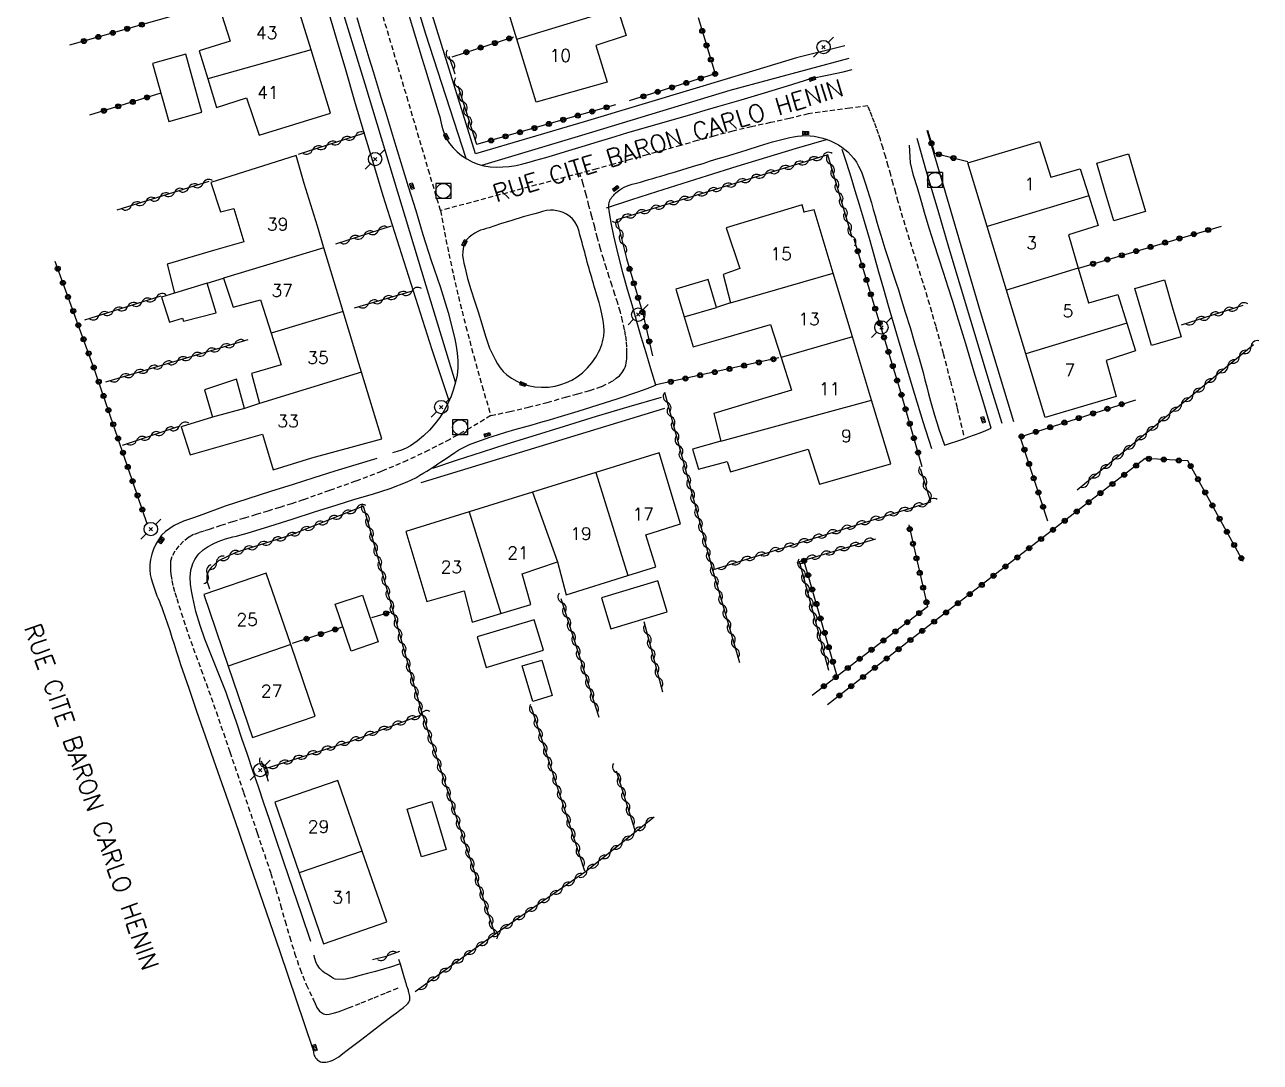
# Model space of a CAD drawing. Header units: millimetres. Extents: x 164000 to 165000, y 124105 to 125000.
# Drawn here: x 164121.9 to 164245.3, y 124423.8 to 124527.5 of the extents above; entities that cross this region are included whole.
import ezdxf
from ezdxf.enums import TextEntityAlignment as Align

# ---------------------------------------------------------------- set-up
doc = ezdxf.new("R2010")
doc.units = ezdxf.units.MM
doc.linetypes.add('DASHED', pattern=[0.75, 0.5, -0.25])
doc.layers.get('0').update_dxf_attribs({"linetype": 'CONTINUOUS'})
for name, color, linetype in [('W0001', 6, 'DASHED'), ('W0008', 7, 'CONTINUOUS'), ('W0014', 7, 'CONTINUOUS'), ('W0101', 7, 'CONTINUOUS'), ('W0104', 1, 'CONTINUOUS'), ('W0310', 3, 'CONTINUOUS'), ('W0323', 7, 'CONTINUOUS'), ('W0401', 7, 'CONTINUOUS'), ('W0420', 7, 'CONTINUOUS'), ('W0473', 7, 'CONTINUOUS'), ('W0989', 7, 'CONTINUOUS'), ('W0991', 7, 'CONTINUOUS'), ('W1102', 7, 'CONTINUOUS')]:
    doc.layers.add(name, color=color, linetype=linetype)
doc.styles.get("Standard").update_dxf_attribs({"font": 'romans.shx', "width": 0.85})

# ---------------------------------------------------------------- blocks, each defined once
blk = doc.blocks.new('T420')
for p, q in [((0.75, 0.75), (-0.75, 0.75)), ((-0.75, 0.75), (-0.75, -0.75)), ((0.75, 0.75), (0.75, -0.75)), ((0.75, -0.75), (-0.75, -0.75))]:
    blk.add_line(p, q)
blk.add_ellipse((0, 0), major_axis=(-0.53, 0.53), ratio=1, start_param=3.926991, end_param=10.210176)
blk = doc.blocks.new('T473')
for p, q in [((-0.166667, 0.166667), (0.166667, -0.166667)), ((-0.166667, -0.166667), (0.166667, 0.166667)), ((0.500001, 0.500001), (1.000002, 1.000002)), ((-1.000002, -1.000002), (-0.500001, -0.500001))]:
    blk.add_line(p, q)
blk.add_ellipse((0, 0), major_axis=(0.471405, 0.471405), ratio=1, start_param=5.4977871438, end_param=11.780972451)
blk = doc.blocks.new('T401')
for p, q in [((-0.3, 0.3), (0, 0.3)), ((-0.3, -0.25), (-0.3, 0.3)), ((-0.3, 0.15), (0, 0.15)), ((-0.3, 0), (0, 0)), ((0, 0.3), (0, -0.25)), ((-0.3, -0.15), (0, -0.15)), ((-0.3, -0.25), (-0.3, -0.3)), ((-0.3, -0.3), (0, -0.3)), ((0, -0.3), (0, -0.25))]:
    blk.add_line(p, q)
blk = doc.blocks.new('t323o')
at = {"color": 0, "linetype": 'Continuous'}
for radius in [0.25, 0.15]:
    blk.add_circle((0, 0), radius, dxfattribs=at)
blk = doc.blocks.new('t310o')
at = {"color": 0, "linetype": 'Continuous'}
for centre, start, end in [((-0.5, 0.38), 216.8699, 323.1304), ((0.5, -0.37), 36.8699, 143.1303)]:
    blk.add_arc(centre, 0.625, start, end, dxfattribs=at)

msp = doc.modelspace()

# ---------------------------------------------------------------- linework, layer by layer
at = {"layer": 'W0001'}
for points in [[(164163.39, 124508.89), (164162.31, 124512.54), (164161.24, 124516.18), (164160.16, 124519.83), (164159.08, 124523.48), (164157.48, 124528.9), (164155.88, 124534.33), (164154.27, 124539.75), (164152.64, 124545.17), (164151.97, 124547.37), (164151.29, 124549.56), (164150.61, 124551.75), (164149.93, 124553.95), (164149.24, 124556.14), (164148.56, 124558.33), (164147.88, 124560.53), (164142.61, 124578.45)], [(164206.07, 124519.36), (164204.27, 124519.11), (164204.27, 124519.11), (164200.12, 124518.56), (164198.23, 124518.1), (164196.34, 124517.68), (164194.46, 124517.27), (164192.57, 124516.83), (164190.7, 124516.34), (164189.03, 124515.88), (164187.36, 124515.41), (164185.68, 124514.94), (164184.01, 124514.47), (164182.34, 124514), (164180.67, 124513.54), (164178.99, 124513.07), (164177.32, 124512.61)], [(164215.66, 124486.46), (164215.01, 124489.18), (164214.33, 124491.9), (164213.62, 124494.6), (164212.88, 124497.3), (164212.46, 124498.76), (164212.03, 124500.21), (164211.59, 124501.66), (164211.14, 124503.1), (164210.69, 124504.55), (164210.24, 124505.99), (164209.79, 124507.44), (164209.36, 124508.89), (164209.1, 124509.78), (164208.85, 124510.67), (164208.6, 124511.56), (164208.36, 124512.45), (164208.11, 124513.34), (164207.85, 124514.23), (164207.59, 124515.12), (164207.32, 124516), (164207.13, 124516.57), (164206.93, 124517.13), (164206.72, 124517.69), (164206.51, 124518.25), (164206.29, 124518.8), (164206.07, 124519.36), (164206.07, 124519.36), (164206.07, 124519.36)], [(164177.32, 124512.61), (164163.39, 124508.89)], [(164168.42, 124488.4), (164170.3, 124488.81), (164172.17, 124489.24), (164174.04, 124489.72), (164175.89, 124490.25), (164177.09, 124490.58), (164178.3, 124490.9), (164179.5, 124491.31), (164180.63, 124491.89), (164180.95, 124492.13), (164181.26, 124492.39), (164181.53, 124492.7), (164181.74, 124493.04), (164181.83, 124493.24), (164181.89, 124493.44), (164181.94, 124493.65), (164181.97, 124493.86), (164181.99, 124494.07), (164182, 124494.27), (164182.01, 124494.48), (164182.01, 124494.69), (164182.01, 124495.26), (164181.96, 124495.83), (164181.88, 124496.4), (164181.78, 124496.97), (164181.58, 124497.86), (164181.35, 124498.75), (164181.09, 124499.63), (164180.81, 124500.51), (164180.53, 124501.38), (164180.24, 124502.25), (164179.96, 124503.12), (164179.69, 124504), (164179.38, 124505.07), (164179.08, 124506.15), (164178.79, 124507.22), (164178.5, 124508.3), (164178.22, 124509.38), (164177.93, 124510.46), (164177.63, 124511.54), (164177.32, 124512.61)], [(164163.39, 124508.89), (164163.78, 124506.73), (164164.22, 124504.58), (164164.68, 124502.44), (164165.18, 124500.3), (164165.92, 124497.31), (164166.71, 124494.33), (164167.54, 124491.36), (164168.42, 124488.4)], [(164168.42, 124488.4), (164166.38, 124487.18), (164164.31, 124486.02), (164162.21, 124484.94), (164160.06, 124483.92), (164157.51, 124482.83), (164154.91, 124481.84), (164152.29, 124480.91), (164149.67, 124479.99), (164148.51, 124479.6), (164147.33, 124479.23), (164146.16, 124478.87), (164144.98, 124478.51), (164143.8, 124478.16), (164142.62, 124477.79), (164141.45, 124477.42), (164140.29, 124477.02), (164139.77, 124476.86), (164139.25, 124476.7), (164138.73, 124476.51), (164138.25, 124476.24), (164137.74, 124475.84), (164137.27, 124475.39), (164136.86, 124474.87), (164136.56, 124474.28), (164136.44, 124473.85), (164136.41, 124473.4), (164136.43, 124472.96), (164136.47, 124472.52), (164136.56, 124471.91), (164136.7, 124471.31), (164136.87, 124470.72), (164137.05, 124470.14), (164137.49, 124468.7), (164137.95, 124467.28), (164138.45, 124465.87), (164138.95, 124464.46), (164139.47, 124463.05), (164139.98, 124461.65), (164140.49, 124460.24), (164140.98, 124458.82), (164142.36, 124454.79), (164143.72, 124450.75), (164145.08, 124446.7), (164146.44, 124442.66), (164146.95, 124441.08), (164147.42, 124439.48), (164147.87, 124437.88), (164148.33, 124436.28), (164148.82, 124434.68), (164149.36, 124433.1), (164149.98, 124431.54), (164150.69, 124430.03), (164150.86, 124429.66), (164151.05, 124429.26), (164151.32, 124428.89), (164151.69, 124428.63), (164151.98, 124428.56), (164152.27, 124428.58), (164152.55, 124428.66), (164152.81, 124428.73), (164153.17, 124428.82), (164153.52, 124428.95), (164153.87, 124429.09), (164154.21, 124429.22), (164155.48, 124429.71), (164156.75, 124430.22), (164158, 124430.74), (164159.26, 124431.28)]]:
    msp.add_lwpolyline(points, dxfattribs=at)
at = {"layer": 'W0008'}
for points in [[(164159.95, 124529.31), (164160.55, 124527.31), (164160.88, 124526.22), (164161.22, 124525.12), (164161.55, 124524.03), (164161.88, 124522.94), (164162.22, 124521.85), (164162.55, 124520.76), (164162.89, 124519.66), (164163.22, 124518.57), (164163.31, 124518.26), (164163.38, 124517.94), (164163.46, 124517.62), (164163.53, 124517.31), (164163.61, 124516.99), (164163.71, 124516.68), (164163.83, 124516.37), (164163.98, 124516.07), (164164.29, 124515.6), (164164.65, 124515.16), (164165.05, 124514.76), (164165.49, 124514.4), (164166.01, 124514.06), (164166.55, 124513.76), (164167.12, 124513.52), (164167.72, 124513.35), (164168.35, 124513.25), (164168.99, 124513.22), (164169.63, 124513.25), (164170.26, 124513.3), (164170.94, 124513.41), (164171.6, 124513.56), (164172.26, 124513.74), (164172.92, 124513.92), (164173.91, 124514.2), (164174.9, 124514.49), (164175.89, 124514.79), (164176.88, 124515.09), (164177.86, 124515.4), (164178.85, 124515.71), (164179.83, 124516.01), (164180.82, 124516.31), (164182.1, 124516.69), (164183.39, 124517.06), (164184.67, 124517.43), (164185.96, 124517.8), (164187.24, 124518.17), (164188.53, 124518.54), (164189.81, 124518.91), (164191.09, 124519.29), (164193.42, 124519.97), (164195.74, 124520.66), (164198.06, 124521.36), (164200.38, 124522.08), (164202, 124522.41), (164203.59, 124522.75), (164204.5, 124522.98)], [(164157.03, 124484.12), (164154.94, 124483.49), (164152.84, 124482.85), (164150.75, 124482.2), (164148.67, 124481.53), (164146.41, 124480.82), (164144.14, 124480.1), (164141.89, 124479.35), (164139.66, 124478.52), (164138.71, 124478.18), (164137.73, 124477.84), (164136.78, 124477.41), (164135.91, 124476.82), (164135.53, 124476.44), (164135.22, 124476), (164134.96, 124475.54), (164134.74, 124475.05), (164134.57, 124474.55), (164134.44, 124474.04), (164134.37, 124473.51), (164134.35, 124472.98), (164134.4, 124472.54), (164134.49, 124472.11), (164134.62, 124471.7), (164134.75, 124471.29), (164134.85, 124470.99), (164134.96, 124470.69), (164135.07, 124470.4), (164135.19, 124470.11), (164135.32, 124469.82), (164135.44, 124469.53), (164135.56, 124469.23), (164135.67, 124468.94), (164135.9, 124468.27), (164136.13, 124467.59), (164136.35, 124466.92), (164136.57, 124466.24), (164136.78, 124465.56), (164136.99, 124464.88), (164137.21, 124464.2), (164137.44, 124463.53), (164138.24, 124461.15), (164139.06, 124458.77), (164139.89, 124456.39), (164140.72, 124454.02), (164141.55, 124451.64), (164142.38, 124449.27), (164143.2, 124446.89), (164144.02, 124444.52), (164145.68, 124439.69), (164147.34, 124434.86), (164148.98, 124430.02), (164150.6, 124425.18), (164150.63, 124425.06), (164150.66, 124424.95), (164150.69, 124424.83), (164150.71, 124424.71), (164150.74, 124424.59), (164150.78, 124424.47), (164150.83, 124424.35), (164150.9, 124424.24), (164151, 124424.12), (164151.11, 124424), (164151.25, 124423.91), (164151.39, 124423.84), (164151.53, 124423.8), (164151.66, 124423.78), (164151.8, 124423.78), (164151.94, 124423.79), (164152.15, 124423.83), (164152.37, 124423.89), (164152.57, 124423.97), (164152.77, 124424.06), (164153.23, 124424.33), (164153.65, 124424.65), (164154.07, 124424.98), (164154.48, 124425.3), (164155.53, 124426.09), (164156.57, 124426.88), (164157.61, 124427.68), (164158.65, 124428.48), (164158.99, 124428.73), (164159.34, 124428.98), (164159.69, 124429.24), (164160.01, 124429.53), (164160.08, 124429.61), (164160.16, 124429.69), (164160.22, 124429.78), (164160.27, 124429.88), (164160.29, 124429.92), (164160.3, 124429.96), (164160.32, 124430), (164160.32, 124430.05), (164160.33, 124430.09), (164160.34, 124430.13), (164160.34, 124430.18), (164160.34, 124430.22), (164160.33, 124430.36), (164160.3, 124430.51), (164160.27, 124430.65), (164160.23, 124430.78), (164160.21, 124430.87), (164160.18, 124430.96), (164160.16, 124431.05), (164160.13, 124431.14), (164160.1, 124431.23), (164160.07, 124431.31), (164160.04, 124431.4), (164160.01, 124431.49), (164159.98, 124431.58), (164159.96, 124431.66), (164159.94, 124431.75), (164159.91, 124431.83), (164159.89, 124431.92), (164159.86, 124432), (164159.84, 124432.09), (164159.81, 124432.17), (164159.67, 124432.64), (164159.53, 124433.11), (164159.38, 124433.58), (164159.23, 124434.04)], [(164159.26, 124433.6), (164158.48, 124433.33), (164157.7, 124433.08), (164156.9, 124432.85), (164156.1, 124432.65), (164155.34, 124432.44), (164154.55, 124432.21), (164153.72, 124432.06), (164152.88, 124432.1), (164152.69, 124432.16), (164152.52, 124432.27), (164152.36, 124432.39), (164152.2, 124432.5), (164152.01, 124432.62), (164151.82, 124432.73), (164151.64, 124432.86), (164151.47, 124433.01), (164151.35, 124433.14), (164151.23, 124433.29), (164151.13, 124433.44), (164151.05, 124433.6), (164150.95, 124433.82), (164150.87, 124434.04), (164150.82, 124434.26), (164150.78, 124434.49)]]:
    msp.add_lwpolyline(points, dxfattribs=at)
msp.add_lwpolyline([(164178.14, 124503.4), (164178.05, 124503.73), (164177.96, 124504.06), (164177.88, 124504.39), (164177.79, 124504.72), (164177.71, 124505.05), (164177.62, 124505.38), (164177.53, 124505.71), (164177.43, 124506.04), (164177.31, 124506.47), (164177.2, 124506.92), (164177.05, 124507.37), (164176.82, 124507.78), (164176.58, 124508.07), (164176.29, 124508.31), (164175.98, 124508.52), (164175.65, 124508.69), (164175.34, 124508.8), (164175.02, 124508.88), (164174.69, 124508.92), (164174.36, 124508.93), (164173.96, 124508.89), (164173.56, 124508.8), (164173.18, 124508.68), (164172.8, 124508.57), (164171.65, 124508.25), (164170.51, 124507.91), (164169.37, 124507.55), (164168.24, 124507.18), (164167.96, 124507.1), (164167.68, 124507.01), (164167.4, 124506.92), (164167.13, 124506.8), (164166.83, 124506.63), (164166.52, 124506.45), (164166.24, 124506.23), (164166, 124505.97), (164165.84, 124505.7), (164165.73, 124505.41), (164165.65, 124505.11), (164165.61, 124504.8), (164165.6, 124504.41), (164165.65, 124504.02), (164165.73, 124503.64), (164165.82, 124503.26), (164166.09, 124502.12), (164166.42, 124500.99), (164166.77, 124499.87), (164167.14, 124498.76), (164167.51, 124497.56), (164167.88, 124496.34), (164168.3, 124495.15), (164168.84, 124494), (164169.08, 124493.58), (164169.34, 124493.19), (164169.65, 124492.81), (164170, 124492.48), (164170.49, 124492.13), (164171.02, 124491.83), (164171.58, 124491.59), (164172.16, 124491.42), (164172.82, 124491.29), (164173.49, 124491.24), (164174.17, 124491.26), (164174.83, 124491.35), (164175.42, 124491.5), (164175.98, 124491.7), (164176.52, 124491.96), (164177.04, 124492.28), (164177.57, 124492.69), (164178.06, 124493.16), (164178.5, 124493.68), (164178.89, 124494.24), (164179.04, 124494.48), (164179.17, 124494.73), (164179.3, 124494.98), (164179.41, 124495.25), (164179.5, 124495.51), (164179.58, 124495.78), (164179.65, 124496.06), (164179.7, 124496.34), (164179.74, 124496.86), (164179.71, 124497.38), (164179.63, 124497.89), (164179.55, 124498.39), (164179.41, 124499.05), (164179.23, 124499.71), (164179.03, 124500.35), (164178.83, 124501), (164178.75, 124501.3), (164178.66, 124501.6), (164178.58, 124501.9), (164178.49, 124502.2), (164178.4, 124502.5), (164178.31, 124502.8), (164178.23, 124503.1)], close=True, dxfattribs=at)
at = {"layer": 'W0014'}
for points in [[(164165.94, 124514.09), (164161.93, 124526.51), (164156.54, 124544.27), (164150.95, 124562.5), (164146.02, 124579.46), (164146.02, 124579.46)], [(164164.25, 124489.87), (164162.57, 124494.99), (164160.91, 124500.11), (164159.29, 124505.24), (164157.68, 124510.38), (164156.73, 124513.51), (164155.78, 124516.65), (164154.85, 124519.8), (164153.92, 124522.94), (164153, 124526.09), (164152.07, 124529.24), (164151.14, 124532.38), (164150.21, 124535.53), (164148.42, 124541.51), (164146.63, 124547.49), (164144.83, 124553.47), (164143.02, 124559.44), (164140.91, 124566.45), (164138.79, 124573.45), (164137.86, 124577.04)], [(164164.9, 124491.73), (164161.96, 124501.36), (164155.85, 124521.52), (164149.22, 124543.23), (164143.67, 124561.59), (164139.11, 124577.41)], [(164166.89, 124514.55), (164162.57, 124528.48), (164157.95, 124543.71)], [(164155.02, 124528.18), (164155.42, 124526.83), (164155.83, 124525.49), (164156.24, 124524.15), (164156.65, 124522.8), (164157.06, 124521.46), (164157.47, 124520.12), (164157.89, 124518.77), (164158.3, 124517.43), (164158.71, 124516.09), (164159.44, 124513.69), (164160.17, 124511.29), (164160.91, 124508.89), (164161.64, 124506.49), (164162.47, 124503.9), (164163.35, 124501.32), (164164.17, 124498.71), (164164.81, 124496.06), (164164.95, 124495.35), (164165.06, 124494.64), (164165.12, 124493.91), (164165.11, 124493.18), (164165.04, 124492.46), (164164.9, 124491.74), (164164.7, 124491.04), (164164.45, 124490.36), (164164.13, 124489.62), (164163.76, 124488.9), (164163.33, 124488.22), (164162.84, 124487.57), (164162.3, 124486.95), (164161.7, 124486.38), (164161.06, 124485.86), (164160.38, 124485.39), (164159.95, 124485.16), (164159.51, 124484.96), (164159.05, 124484.8), (164158.58, 124484.68)], [(164203.77, 124525.37), (164198.95, 124524.16), (164193.77, 124522.59), (164188.59, 124521.02), (164183.17, 124519.4), (164177.74, 124517.77), (164172.31, 124516.16), (164166.88, 124514.55)], [(164204.16, 124524.1), (164192.28, 124520.88), (164177.48, 124516.41), (164167.48, 124513.41)], [(164201.9, 124515.97), (164198.92, 124515.09), (164195.95, 124514.19), (164192.98, 124513.29), (164190.02, 124512.37), (164187.49, 124511.58), (164184.97, 124510.77), (164182.46, 124509.96), (164179.94, 124509.13)], [(164184.91, 124491.46), (164184.41, 124493.07), (164183.93, 124494.68), (164183.44, 124496.29), (164182.97, 124497.91), (164182.52, 124499.46), (164182.07, 124501.01), (164181.64, 124502.57), (164181.24, 124504.13), (164180.96, 124505.25), (164180.7, 124506.37), (164180.46, 124507.51), (164180.28, 124508.65), (164180.24, 124508.91), (164180.2, 124509.18), (164180.19, 124509.46), (164180.24, 124509.73), (164180.29, 124509.86), (164180.35, 124509.99), (164180.42, 124510.11), (164180.5, 124510.23), (164180.59, 124510.34), (164180.69, 124510.44), (164180.78, 124510.54), (164180.88, 124510.64), (164181.08, 124510.81), (164181.29, 124510.96), (164181.51, 124511.1), (164181.74, 124511.22), (164182.13, 124511.39), (164182.54, 124511.52), (164182.95, 124511.63), (164183.36, 124511.74), (164183.77, 124511.87), (164184.18, 124511.99), (164184.59, 124512.11), (164185, 124512.23), (164185.41, 124512.34), (164185.82, 124512.46), (164186.23, 124512.58), (164186.64, 124512.7), (164187.38, 124512.93), (164188.13, 124513.16), (164188.88, 124513.38), (164189.62, 124513.61), (164190.37, 124513.85), (164191.11, 124514.08), (164191.86, 124514.3), (164192.61, 124514.53), (164193.92, 124514.94), (164195.24, 124515.37), (164196.56, 124515.77), (164197.89, 124516.11), (164198.28, 124516.2), (164198.66, 124516.27), (164199.05, 124516.33), (164199.45, 124516.37), (164199.87, 124516.38), (164200.3, 124516.36), (164200.72, 124516.32), (164201.14, 124516.24), (164201.58, 124516.14), (164202, 124516), (164202.42, 124515.83), (164202.82, 124515.64), (164203.15, 124515.45), (164203.47, 124515.24), (164203.78, 124515), (164204.06, 124514.75), (164204.37, 124514.43), (164204.66, 124514.08), (164204.92, 124513.72), (164205.15, 124513.33), (164205.42, 124512.76), (164205.64, 124512.15), (164205.83, 124511.55), (164206.02, 124510.94), (164206.23, 124510.3), (164206.42, 124509.66), (164206.61, 124509.01), (164206.8, 124508.36), (164206.98, 124507.72), (164207.17, 124507.07), (164207.36, 124506.42), (164207.55, 124505.78), (164207.77, 124505.09), (164207.99, 124504.4), (164208.22, 124503.71), (164208.44, 124503.02), (164208.67, 124502.34), (164208.9, 124501.65), (164209.12, 124500.96), (164209.34, 124500.27), (164209.81, 124498.74), (164210.28, 124497.2), (164210.74, 124495.66), (164211.19, 124494.11), (164211.39, 124493.41), (164211.58, 124492.7), (164211.77, 124491.99), (164211.95, 124491.28), (164212.14, 124490.57), (164212.33, 124489.86), (164212.53, 124489.16), (164212.73, 124488.45), (164212.96, 124487.7), (164213.2, 124486.95), (164213.45, 124486.2), (164213.71, 124485.46)], [(164219.48, 124487.62), (164218.42, 124491.04), (164217.38, 124494.47), (164216.34, 124497.91), (164215.31, 124501.34), (164214.19, 124505.11), (164213.08, 124508.89), (164211.97, 124512.66), (164210.98, 124516.08)], [(164220.64, 124487.77), (164217.33, 124498.76), (164213.61, 124511.4), (164212, 124516.9)], [(164212.45, 124485.07), (164211.6, 124487.79), (164210.77, 124490.52), (164209.94, 124493.26), (164209.13, 124495.99), (164208.63, 124497.68), (164208.14, 124499.36), (164207.66, 124501.05), (164207.18, 124502.74), (164206.7, 124504.43), (164206.22, 124506.11), (164205.73, 124507.8), (164205.23, 124509.48), (164204.81, 124510.86), (164204.39, 124512.24), (164203.96, 124513.61), (164203.52, 124514.98)], [(164218.39, 124487.14), (164217.55, 124489.95), (164216.7, 124492.76), (164215.85, 124495.57), (164214.99, 124498.37), (164214.54, 124499.81), (164214.08, 124501.25), (164213.62, 124502.69), (164213.15, 124504.13), (164212.69, 124505.57), (164212.24, 124507.02), (164211.8, 124508.46), (164211.38, 124509.91), (164211.02, 124511.16), (164210.64, 124512.4), (164210.32, 124513.67), (164210.23, 124515.44)], [(164150.44, 124435.85), (164149.54, 124438.5), (164148.64, 124441.14), (164147.74, 124443.79), (164146.84, 124446.43), (164146.3, 124448.05), (164145.75, 124449.67), (164145.2, 124451.29), (164144.66, 124452.91), (164144.11, 124454.53), (164143.56, 124456.14), (164143.01, 124457.76), (164142.46, 124459.38), (164141.97, 124460.73), (164141.45, 124462.06), (164140.91, 124463.39), (164140.37, 124464.72), (164139.86, 124466.07), (164139.39, 124467.43), (164138.97, 124468.82), (164138.64, 124470.22), (164138.51, 124470.89), (164138.41, 124471.57), (164138.38, 124472.26), (164138.46, 124472.95), (164138.51, 124473.18), (164138.58, 124473.4), (164138.66, 124473.61), (164138.75, 124473.82), (164138.86, 124474.03), (164138.99, 124474.22), (164139.12, 124474.41), (164139.27, 124474.59), (164139.7, 124474.98), (164140.18, 124475.31), (164140.69, 124475.58), (164141.2, 124475.82), (164141.55, 124475.96), (164141.91, 124476.08), (164142.27, 124476.19), (164142.64, 124476.28), (164143, 124476.36), (164143.36, 124476.45), (164143.73, 124476.54), (164144.09, 124476.65), (164146.34, 124477.34), (164148.58, 124478.05), (164150.82, 124478.78), (164153.07, 124479.5), (164154.82, 124480.04), (164156.59, 124480.55), (164158.35, 124481.11), (164160.06, 124481.77), (164160.5, 124481.97), (164160.91, 124482.2), (164161.33, 124482.44), (164161.73, 124482.68), (164162.02, 124482.86), (164162.3, 124483.03), (164162.58, 124483.21), (164162.86, 124483.4), (164163.13, 124483.58), (164163.41, 124483.77), (164163.69, 124483.95), (164163.96, 124484.13), (164164.39, 124484.42), (164164.81, 124484.7), (164165.23, 124484.98), (164165.68, 124485.23), (164166.29, 124485.51), (164166.93, 124485.76), (164167.57, 124485.98), (164168.21, 124486.2), (164169.07, 124486.48), (164169.93, 124486.74), (164170.8, 124487), (164171.67, 124487.25), (164172.54, 124487.49), (164173.41, 124487.74), (164174.28, 124487.99), (164175.14, 124488.25), (164177.14, 124488.86), (164179.14, 124489.48), (164181.13, 124490.11), (164183.11, 124490.78), (164183.56, 124490.94), (164184.02, 124491.11), (164184.47, 124491.29), (164184.92, 124491.47)], [(164162.61, 124483.15), (164165.09, 124483.97), (164167.57, 124484.78), (164170.05, 124485.58), (164172.54, 124486.36), (164175.76, 124487.36), (164178.98, 124488.34), (164182.22, 124489.3), (164185.45, 124490.25)], [(164185.75, 124489.12), (164161.44, 124481.67)], [(164213.71, 124485.46), (164214.33, 124485.65), (164214.95, 124485.85), (164215.56, 124486.06), (164216.17, 124486.27), (164216.73, 124486.48), (164217.29, 124486.69), (164217.84, 124486.91), (164218.39, 124487.14)]]:
    msp.add_lwpolyline(points, dxfattribs=at)
at = {"layer": 'W0101'}
for points in [[(164171.01, 124526.02), (164169.09, 124532.34)], [(164150.46, 124524.94), (164148.52, 124531.27)], [(164141.26, 124529.36), (164142.39, 124525.82), (164139.3, 124524.84), (164140.15, 124522.05)], [(164181.06, 124529.08), (164181.93, 124526.37), (164178.89, 124525.39), (164180.04, 124521.72), (164172.93, 124519.71)], [(164172.93, 124519.71), (164171.01, 124526.02)], [(164152.41, 124518.61), (164150.46, 124524.94)], [(164140.15, 124522.05), (164141.01, 124519.19), (164144.03, 124520.16), (164145.27, 124516.44), (164152.41, 124518.61)], [(164217.98, 124507.29), (164216.05, 124513.65), (164223.21, 124515.79), (164224.33, 124512.24), (164227.28, 124513.07), (164228.13, 124510.38)], [(164151.74, 124505.17), (164151.09, 124507.32), (164149.79, 124511.61), (164148.99, 124514.41), (164140.44, 124511.71), (164141.43, 124508.75), (164142.74, 124509.1), (164142.74, 124509.11), (164143.76, 124505.78), (164140.73, 124504.91), (164136.08, 124503.55), (164136.83, 124500.65)], [(164228.13, 124510.38), (164229.07, 124507.41), (164226.11, 124506.48), (164227.09, 124503.15)], [(164202.61, 124502.65), (164200.71, 124508.96), (164199.69, 124508.73), (164199.71, 124508.73), (164199.51, 124509.47), (164191.91, 124507.16), (164193.28, 124503.09), (164191.63, 124502.49), (164192.35, 124499.67)], [(164219.92, 124500.94), (164217.98, 124507.29)], [(164153.67, 124498.79), (164153.24, 124500.24), (164151.74, 124505.17)], [(164204.53, 124496.29), (164202.61, 124502.65)], [(164227.09, 124503.15), (164228.11, 124499.68), (164228.13, 124499.68), (164231.05, 124500.51), (164231.93, 124497.65)], [(164140.09, 124501.65), (164136.83, 124500.65)], [(164140.09, 124501.65), (164141.71, 124502.15)], [(164141.71, 124502.15), (164141.72, 124502.14), (164142.67, 124499.25), (164145.41, 124499.97), (164146.47, 124496.64)], [(164221.85, 124494.58), (164219.92, 124500.94)], [(164155.51, 124492.73), (164155.38, 124493.16), (164153.67, 124498.79)], [(164187.73, 124498.27), (164190.96, 124499.21)], [(164192.35, 124499.67), (164190.96, 124499.21)], [(164187.73, 124498.27), (164188.63, 124495.28), (164191.9, 124496.22), (164196.34, 124497.5), (164197.4, 124494.21)], [(164231.93, 124497.65), (164232.79, 124494.88), (164229.86, 124493.92), (164230.86, 124490.31)], [(164146.47, 124496.64), (164147.47, 124493.49), (164144.5, 124492.61), (164145.32, 124489.6)], [(164206.44, 124489.93), (164204.53, 124496.29)], [(164197.4, 124494.21), (164198.45, 124490.95), (164193.88, 124489.57), (164190.69, 124488.62), (164191.39, 124485.86)], [(164223.79, 124488.22), (164221.85, 124494.58)], [(164157.52, 124486.08), (164155.51, 124492.73)], [(164208.36, 124483.57), (164206.44, 124489.93)], [(164230.86, 124490.31), (164223.79, 124488.22)], [(164143.81, 124489.11), (164140.61, 124488.24)], [(164145.32, 124489.6), (164143.81, 124489.11)], [(164140.61, 124488.24), (164137.48, 124487.29), (164138.4, 124484.47), (164145.62, 124486.54), (164146.68, 124483), (164150.54, 124484.19), (164157.52, 124486.08)], [(164191.39, 124485.86), (164188.55, 124485.04), (164189.16, 124483.05), (164192.02, 124483.82), (164192.34, 124482.79), (164200.12, 124485.06), (164201.24, 124481.56), (164208.36, 124483.57)], [(164185.22, 124484.68), (164178.9, 124482.72)], [(164182.09, 124472.42), (164184.89, 124473.29), (164183.89, 124476.48), (164183.9, 124476.48), (164187.35, 124477.59), (164185.22, 124484.68)], [(164178.9, 124482.72), (164172.57, 124480.75)], [(164172.57, 124480.75), (164166.25, 124478.79)], [(164166.25, 124478.79), (164159.92, 124476.82), (164162.04, 124469.83), (164165.75, 124470.88), (164166.56, 124467.77), (164169.4, 124468.63)], [(164169.4, 124468.63), (164172.4, 124469.53), (164171.53, 124472.59), (164175.06, 124473.8)], [(164175.06, 124473.8), (164175.07, 124473.8), (164175.95, 124470.5), (164182.09, 124472.42)], [(164148.43, 124465.52), (164145.99, 124472.66), (164139.74, 124470.52)], [(164139.74, 124470.52), (164142.17, 124463.38)], [(164142.17, 124463.38), (164144.61, 124456.24), (164150.87, 124458.37), (164148.43, 124465.52)], [(164155.58, 124444.88), (164153.13, 124451.95), (164146.83, 124449.77)], [(164146.83, 124449.77), (164149.28, 124442.7)], [(164149.28, 124442.7), (164151.72, 124435.63), (164158.02, 124437.81), (164155.58, 124444.88)]]:
    msp.add_lwpolyline(points, dxfattribs=at)
at = {"layer": 'W0104'}
for points in [[(164139.56, 124518.72), (164137.94, 124524.52), (164134.63, 124523.6), (164136.25, 124517.79)], [(164180.4, 124467.09), (164186.04, 124468.79), (164185.11, 124471.89), (164179.47, 124470.19)], [(164154.46, 124464.87), (164152.87, 124469.55), (164155.59, 124470.47), (164157.18, 124465.79)], [(164167.95, 124463.24), (164173.67, 124464.96), (164172.75, 124468.01), (164167.04, 124466.3)], [(164172.61, 124459.85), (164171.56, 124463.4), (164173.5, 124463.97), (164174.55, 124460.42)], [(164161.49, 124444.3), (164160.05, 124449.09), (164162.51, 124449.83), (164163.95, 124445.04)]]:
    msp.add_lwpolyline(points, close=True, dxfattribs=at)
for points in [[(164229.75, 124510.88), (164228.93, 124513.63), (164232.1, 124514.57), (164232.9, 124511.84)], [(164230.64, 124507.87), (164229.75, 124510.88)], [(164232.9, 124511.84), (164233.8, 124508.8), (164230.64, 124507.87)], [(164136.83, 124500.65), (164135.54, 124500.24), (164136.32, 124497.74), (164137.63, 124498.15), (164137.73, 124497.84), (164140.97, 124498.68), (164140.09, 124501.65)], [(164190.96, 124499.21), (164190.13, 124501.99), (164186.9, 124501.03), (164187.73, 124498.27)], [(164233.6, 124498.16), (164232.74, 124501.09), (164235.69, 124501.96), (164236.54, 124499.05)], [(164236.54, 124499.05), (164237.35, 124496.27), (164234.41, 124495.41)], [(164234.41, 124495.41), (164233.6, 124498.16)], [(164143.03, 124492.04), (164139.81, 124490.99), (164140.61, 124488.24)], [(164143.81, 124489.11), (164143.03, 124492.04)]]:
    msp.add_lwpolyline(points, dxfattribs=at)
at = {"layer": 'W0310'}
for points in [[(164164.86, 124522.53), (164164.27, 124524.3)], [(164167.02, 124515.48), (164165.14, 124521.33)], [(164155.7, 124516.61), (164149.19, 124514.48)], [(164204.51, 124506.21), (164202.06, 124514.46), (164181.01, 124507.98), (164181.98, 124504.11)], [(164140.26, 124511.79), (164131.08, 124508.92)], [(164158.45, 124507.32), (164152.89, 124505.54)], [(164135.45, 124500.33), (164127.85, 124497.93)], [(164160.56, 124500.83), (164154.76, 124499.15)], [(164243.53, 124499.42), (164237.35, 124497.43)], [(164144.15, 124495.99), (164129.92, 124491.76)], [(164244.59, 124495.46), (164226.97, 124480.94)], [(164185.75, 124490.76), (164190.51, 124473.12), (164193.26, 124463.73)], [(164137.36, 124487.35), (164131.61, 124485.43)], [(164190.57, 124473), (164212.36, 124479.8), (164211.33, 124483.1)], [(164168.85, 124436.58), (164161.51, 124458.77), (164155.69, 124479.35), (164148.23, 124476.38), (164142.94, 124474.73), (164141.23, 124473.89), (164140.47, 124473.22), (164140.23, 124472.86), (164140.05, 124472.41), (164140.06, 124471.89), (164140.31, 124471.1)], [(164202.17, 124462.94), (164199.25, 124473.84), (164206.85, 124476.08)], [(164175.4, 124470.11), (164179.19, 124458.28)], [(164185.59, 124460.76), (164183.74, 124467.78)], [(164177.82, 124442.89), (164172.44, 124459.32)], [(164145.81, 124453.09), (164154.63, 124455.95), (164161.67, 124458.57)], [(164146.21, 124451.85), (164145.89, 124452.89), (164145.52, 124453.88)], [(164180.92, 124452.89), (164182.81, 124446.99)], [(164184.72, 124448.27), (164177.88, 124442.8), (164168.85, 124436.58), (164160.85, 124430.81)], [(164156.6, 124434.04), (164157.98, 124434.37), (164159.32, 124434.87)]]:
    msp.add_lwpolyline(points, dxfattribs=at)
at = {"layer": 'W0323'}
for points in [[(164141.17, 124529.63), (164126.34, 124525.41)], [(164189.12, 124528.19), (164190.83, 124522.55), (164182.22, 124519.86)], [(164164.55, 124524.26), (164170.73, 124526.24)], [(164135.46, 124520.62), (164128.35, 124518.42)], [(164180.87, 124519.46), (164167, 124515.48)], [(164212.04, 124516.93), (164212.71, 124514.62), (164216.07, 124513.78)], [(164227.12, 124503.15), (164241.39, 124507.34)], [(164211.5, 124483.27), (164209.35, 124490.75), (164204.69, 124506.03)], [(164134.09, 124477.6), (164128.94, 124492.72), (164124.9, 124503.81)], [(164181.96, 124504.1), (164183.59, 124498.6), (164184.57, 124494.36)], [(164197.18, 124494.16), (164184.92, 124491.47)], [(164224.04, 124477.87), (164221.28, 124486.27), (164232.82, 124489.99)], [(164243.56, 124473.81), (164238.03, 124483.87), (164233.77, 124484.11), (164210.31, 124465.97), (164202.05, 124459.51)], [(164210.15, 124477.49), (164212.03, 124469.31), (164200.5, 124460.44)], [(164203, 124462.37), (164199.68, 124473.96)], [(164158.52, 124468.81), (164156.51, 124468.19)], [(164153.58, 124467.26), (164148.59, 124465.64)]]:
    msp.add_lwpolyline(points, dxfattribs=at)
at = {"layer": 'W1102'}
for points in [[(164171.01, 124526.02), (164181.06, 124529.08)], [(164150.46, 124524.94), (164140.15, 124522.05)], [(164228.13, 124510.38), (164217.98, 124507.29)], [(164151.74, 124505.17), (164141.71, 124502.15)], [(164192.35, 124499.67), (164202.61, 124502.65)], [(164227.09, 124503.15), (164219.92, 124500.94)], [(164153.67, 124498.79), (164146.47, 124496.64)], [(164231.93, 124497.65), (164221.85, 124494.58)], [(164204.53, 124496.29), (164197.4, 124494.21)], [(164155.51, 124492.73), (164145.32, 124489.6)], [(164191.39, 124485.86), (164206.44, 124489.93)], [(164178.9, 124482.72), (164182.09, 124472.42)], [(164172.57, 124480.75), (164175.06, 124473.8)], [(164166.25, 124478.79), (164169.4, 124468.63)], [(164148.43, 124465.52), (164142.17, 124463.38)], [(164155.58, 124444.88), (164149.28, 124442.7)]]:
    msp.add_lwpolyline(points, dxfattribs=at)

# ---------------------------------------------------------------- block references
at = {"layer": 'W0310'}
for p, rotation in [((164164.39, 124523.96), 108.3472065030882), ((164165.19, 124521.19), 107.724426771581), ((164165.65, 124519.76), 107.724426771581), ((164166.1, 124518.34), 107.724426771581), ((164166.56, 124516.91), 107.724426771581), ((164152.04, 124515.41), 198.1204159415185), ((164153.47, 124515.88), 198.1204159415185), ((164154.89, 124516.35), 198.1204159415185), ((164150.61, 124514.95), 198.1204159415185), ((164201.56, 124514.31), 197.116306711555), ((164202.34, 124513.52), 106.5551747751356), ((164197.26, 124512.99), 197.116306711555), ((164198.7, 124513.43), 197.116306711555), ((164200.13, 124513.87), 197.116306711555), ((164139.67, 124511.6), 197.3880326653334), ((164192.96, 124511.66), 197.116306711555), ((164194.4, 124512.1), 197.116306711555), ((164195.83, 124512.54), 197.116306711555), ((164202.77, 124512.08), 106.5551747751356), ((164136.81, 124510.71), 197.3880326653334), ((164138.24, 124511.16), 197.3880326653334), ((164188.66, 124510.34), 197.116306711555), ((164190.1, 124510.78), 197.116306711555), ((164191.53, 124511.22), 197.116306711555), ((164203.19, 124510.65), 106.5551747751356), ((164132.51, 124509.36), 197.3880326653334), ((164133.95, 124509.81), 197.3880326653334), ((164135.38, 124510.26), 197.3880326653334), ((164185.8, 124509.45), 197.116306711555), ((164187.23, 124509.9), 197.116306711555), ((164203.62, 124509.21), 106.5551747751356), ((164181.49, 124508.13), 197.116306711555), ((164182.93, 124508.57), 197.116306711555), ((164184.36, 124509.01), 197.116306711555), ((164204.05, 124507.77), 106.5551747751356), ((164157.18, 124506.91), 197.8238914564202), ((164181.25, 124507.02), 284.057142893919), ((164204.48, 124506.33), 106.5551747751356), ((164154.32, 124506), 197.8238914564202), ((164155.75, 124506.45), 197.8238914564202), ((164181.61, 124505.57), 284.057142893919), ((164160.53, 124500.82), 196.1762629778784), ((164132.14, 124499.29), 197.5591435003545), ((164133.57, 124499.74), 197.5591435003545), ((164135, 124500.19), 197.5591435003545), ((164156.2, 124499.57), 196.1762629778784), ((164157.64, 124499.99), 196.1762629778784), ((164159.08, 124500.41), 196.1762629778784), ((164243.06, 124499.27), 197.8998262862752), ((164129.28, 124498.38), 197.5591435003545), ((164130.71, 124498.83), 197.5591435003545), ((164240.21, 124498.35), 197.8998262862752), ((164241.63, 124498.81), 197.8998262862752), ((164238.78, 124497.89), 197.8998262862752), ((164142.86, 124495.6), 196.5554719456724), ((164244.33, 124495.25), 219.5015600999654), ((164138.55, 124494.32), 196.5554719456724), ((164139.99, 124494.75), 196.5554719456724), ((164141.42, 124495.18), 196.5554719456724), ((164243.17, 124494.29), 219.5015600999654), ((164134.24, 124493.04), 196.5554719456724), ((164135.67, 124493.47), 196.5554719456724), ((164137.11, 124493.89), 196.5554719456724), ((164242.02, 124493.34), 219.5015600999654), ((164131.36, 124492.18), 196.5554719456724), ((164132.8, 124492.61), 196.5554719456724), ((164240.86, 124492.39), 219.5015600999654), ((164238.54, 124490.48), 219.5015600999654), ((164239.7, 124491.43), 219.5015600999654), ((164186.02, 124489.74), 285.0975915142824), ((164237.39, 124489.52), 219.5015600999654), ((164186.41, 124488.3), 285.0975915142824), ((164236.23, 124488.57), 219.5015600999654), ((164135.88, 124486.85), 198.3781818908998), ((164137.3, 124487.32), 198.3781818908998), ((164186.81, 124486.85), 285.0975915142824), ((164233.91, 124486.66), 219.5015600999654), ((164235.07, 124487.62), 219.5015600999654), ((164133.03, 124485.91), 198.3781818908998), ((164134.45, 124486.38), 198.3781818908998), ((164187.2, 124485.4), 285.0975915142824), ((164232.76, 124485.71), 219.5015600999654), ((164187.59, 124483.95), 285.0975915142824), ((164231.6, 124484.75), 219.5015600999654), ((164229.28, 124482.84), 219.5015600999654), ((164230.44, 124483.8), 219.5015600999654), ((164187.98, 124482.5), 285.0975915142824), ((164211.56, 124482.36), 107.3589750232716), ((164228.13, 124481.89), 219.5015600999654), ((164188.37, 124481.05), 285.0975915142824), ((164212, 124480.92), 107.3589750232716), ((164188.76, 124479.61), 285.0975915142824), ((164212.05, 124479.71), 17.33305955249073), ((164153.59, 124478.51), 201.7140522853643), ((164154.99, 124479.07), 201.7140522853643), ((164155.89, 124478.64), 105.7716724792362), ((164189.15, 124478.16), 285.0975915142824), ((164207.75, 124478.36), 17.33305955249073), ((164209.18, 124478.81), 17.33305955249073), ((164210.61, 124479.26), 17.33305955249073), ((164150.81, 124477.4), 201.7140522853643), ((164152.2, 124477.96), 201.7140522853643), ((164156.3, 124477.2), 105.7716724792362), ((164189.54, 124476.71), 285.0975915142824), ((164203.45, 124477.02), 17.33305955249073), ((164204.89, 124477.47), 17.33305955249073), ((164206.32, 124477.92), 17.33305955249073), ((164146.58, 124475.87), 197.2738173839796), ((164148.01, 124476.31), 197.2738173839796), ((164149.41, 124476.85), 201.7140522853643), ((164156.71, 124475.75), 105.7716724792362), ((164189.93, 124475.26), 285.0975915142824), ((164200.59, 124476.13), 17.33305955249073), ((164202.02, 124476.58), 17.33305955249073), ((164142.32, 124474.43), 206.2276241038235), ((164143.72, 124474.97), 197.2738173839796), ((164145.15, 124475.42), 197.2738173839796), ((164157.12, 124474.31), 105.7716724792362), ((164196.29, 124474.79), 17.33305955249073), ((164197.73, 124475.24), 17.33305955249073), ((164199.16, 124475.68), 17.33305955249073), ((164202.82, 124474.89), 16.41197168060319), ((164204.26, 124475.31), 16.41197168060319), ((164205.7, 124475.74), 16.41197168060319), ((164141.02, 124473.7), 221.3936913764161), ((164157.53, 124472.87), 105.7716724792362), ((164190.32, 124473.81), 285.0975915142824), ((164192, 124473.45), 17.33305955249073), ((164193.43, 124473.9), 17.33305955249073), ((164194.86, 124474.34), 17.33305955249073), ((164199.94, 124474.04), 16.41197168060319), ((164199.45, 124473.09), 104.9899964453662), ((164201.38, 124474.46), 16.41197168060319), ((164140.11, 124472.55), 249.3752877724243), ((164190.73, 124472.37), 286.3400226663823), ((164199.84, 124471.64), 104.9899964453662), ((164157.93, 124471.42), 105.7716724792362), ((164191.15, 124470.93), 286.3400226663823), ((164158.34, 124469.98), 105.7716724792362), ((164175.53, 124469.7), 287.7618424414789), ((164191.57, 124469.49), 286.3400226663823), ((164200.23, 124470.19), 104.9899964453662), ((164158.75, 124468.54), 105.7716724792362), ((164175.99, 124468.27), 287.7618424414789), ((164191.99, 124468.05), 286.3400226663823), ((164200.61, 124468.74), 104.9899964453662), ((164159.16, 124467.09), 105.7716724792362), ((164176.45, 124466.85), 287.7618424414789), ((164192.42, 124466.61), 286.3400226663823), ((164201, 124467.29), 104.9899964453662), ((164159.56, 124465.65), 105.7716724792362), ((164176.91, 124465.42), 287.7618424414789), ((164184.06, 124466.56), 104.7150716506852), ((164201.39, 124465.84), 104.9899964453662), ((164159.97, 124464.21), 105.7716724792362), ((164184.44, 124465.11), 104.7150716506852), ((164192.84, 124465.17), 286.3400226663823), ((164201.78, 124464.39), 104.9899964453662), ((164177.36, 124463.99), 287.7618424414789), ((164184.82, 124463.66), 104.7150716506852), ((164160.38, 124462.76), 105.7716724792362), ((164177.82, 124462.56), 287.7618424414789), ((164185.21, 124462.21), 104.7150716506852), ((164160.79, 124461.32), 105.7716724792362), ((164178.28, 124461.13), 287.7618424414789), ((164161.19, 124459.87), 105.7716724792362), ((164178.74, 124459.7), 287.7618424414789), ((164161.4, 124458.47), 20.44809496707045), ((164161.62, 124458.44), 108.3179286739019), ((164172.69, 124458.57), 108.1101225362232), ((164158.59, 124457.43), 20.44809496707045), ((164160, 124457.95), 20.44809496707045), ((164162.09, 124457.01), 108.3179286739019), ((164173.15, 124457.14), 108.1101225362232), ((164155.78, 124456.38), 20.44809496707045), ((164157.19, 124456.9), 20.44809496707045), ((164162.56, 124455.59), 108.3179286739019), ((164173.62, 124455.72), 108.1101225362232), ((164151.52, 124454.94), 17.96198990262079), ((164152.95, 124455.4), 17.96198990262079), ((164154.37, 124455.87), 17.96198990262079), ((164174.09, 124454.29), 108.1101225362232), ((164145.75, 124453.28), 110.7146007678142), ((164147.24, 124453.55), 17.96198990262079), ((164148.67, 124454.02), 17.96198990262079), ((164150.09, 124454.48), 17.96198990262079), ((164163.03, 124454.16), 108.3179286739019), ((164163.5, 124452.74), 108.3179286739019), ((164174.55, 124452.87), 108.1101225362232), ((164180.98, 124452.7), 287.7618424414446), ((164163.97, 124451.32), 108.3179286739019), ((164175.02, 124451.44), 108.1101225362232), ((164181.44, 124451.27), 287.7618424414446), ((164164.45, 124449.89), 108.3179286739019), ((164175.48, 124450.02), 108.1101225362232), ((164181.89, 124449.84), 287.7618424414446), ((164164.92, 124448.47), 108.3179286739019), ((164175.95, 124448.59), 108.1101225362232), ((164182.35, 124448.42), 287.7618424414446), ((164165.39, 124447.04), 108.3179286739019), ((164176.42, 124447.16), 108.1101225362232), ((164183.87, 124447.59), 218.6366584454105), ((164165.86, 124445.62), 108.3179286739019), ((164176.88, 124445.74), 108.1101225362232), ((164182.7, 124446.65), 218.6366584454105), ((164180.35, 124444.78), 218.6366584454105), ((164181.53, 124445.72), 218.6366584454105), ((164166.33, 124444.2), 108.3179286739019), ((164177.35, 124444.31), 108.1101225362232), ((164179.18, 124443.84), 218.6366584454105), ((164166.8, 124442.77), 108.3179286739019), ((164178.01, 124442.91), 218.6366584454105), ((164167.27, 124441.35), 108.3179286739019), ((164175.55, 124441.19), 214.5913988448767), ((164176.78, 124442.05), 214.5913988448767), ((164167.75, 124439.92), 108.3179286739019), ((164174.31, 124440.34), 214.5913988448767), ((164168.22, 124438.5), 108.3179286739019), ((164171.84, 124438.64), 214.5913988448767), ((164173.08, 124439.49), 214.5913988448767), ((164168.69, 124437.08), 108.3179286739019), ((164170.61, 124437.79), 214.5913988448767), ((164168.15, 124436.07), 215.7921500284428), ((164169.37, 124436.94), 214.5913988448767), ((164166.93, 124435.19), 215.7921500284428), ((164158.05, 124434.4), 20.31758692998075), ((164165.72, 124434.32), 215.7921500284428), ((164163.28, 124432.56), 215.7921500284428), ((164164.5, 124433.44), 215.7921500284428), ((164162.07, 124431.68), 215.7921500284428)]:
    msp.add_blockref('t310o', p, dxfattribs=dict(at, rotation=rotation))
at = {"layer": 'W0323'}
for p, rotation in [((164130.66, 124526.65), 195.8721430790317), ((164132.11, 124527.06), 195.8721430790317), ((164133.55, 124527.47), 195.8721430790317), ((164189.53, 124526.84), 286.8902822652918), ((164127.78, 124525.83), 195.8721430790317), ((164129.22, 124526.24), 195.8721430790317), ((164168.83, 124525.63), 17.72852562084629), ((164170.26, 124526.09), 17.72852562084629), ((164189.96, 124525.4), 286.8902822652918), ((164165.98, 124524.72), 17.72852562084629), ((164167.4, 124525.18), 17.72852562084629), ((164190.4, 124523.97), 286.8902822652918), ((164187.94, 124521.65), 197.3805443193256), ((164189.38, 124522.1), 197.3805443193256), ((164190.81, 124522.55), 197.3805443193256), ((164185.08, 124520.76), 197.3805443193256), ((164186.51, 124521.2), 197.3805443193256), ((164131.21, 124519.31), 197.1738911852526), ((164132.65, 124519.75), 197.1738911852526), ((164134.08, 124520.2), 197.1738911852526), ((164179.98, 124519.21), 196.0048692577264), ((164183.65, 124520.31), 197.3805443193256), ((164129.78, 124518.87), 197.1738911852526), ((164175.65, 124517.97), 196.0048692577264), ((164177.1, 124518.38), 196.0048692577264), ((164178.54, 124518.79), 196.0048692577264), ((164171.33, 124516.72), 196.0048692577264), ((164172.77, 124517.14), 196.0048692577264), ((164174.21, 124517.55), 196.0048692577264), ((164168.44, 124515.9), 196.0048692577264), ((164169.89, 124516.31), 196.0048692577264), ((164212.42, 124515.62), 286.2885145428095), ((164213.16, 124514.51), 345.8634629441423), ((164214.62, 124514.14), 345.8634629441423), ((164240.07, 124506.95), 16.33197538522108), ((164235.75, 124505.69), 16.33197538522108), ((164237.19, 124506.11), 16.33197538522108), ((164238.63, 124506.53), 16.33197538522108), ((164205.06, 124504.83), 106.9521327917048), ((164231.43, 124504.42), 16.33197538522108), ((164232.87, 124504.84), 16.33197538522108), ((164234.31, 124505.26), 16.33197538522108), ((164205.49, 124503.39), 106.9521327917048), ((164228.56, 124503.58), 16.33197538522108), ((164229.99, 124504), 16.33197538522108), ((164125.17, 124503.08), 110.030441923297), ((164182.27, 124503.06), 286.4537101393104), ((164205.93, 124501.96), 106.9521327917048), ((164125.68, 124501.67), 110.030441923297), ((164182.7, 124501.62), 286.4537101393104), ((164126.19, 124500.26), 110.030441923297), ((164183.12, 124500.18), 286.4537101393104), ((164206.37, 124500.52), 106.9521327917048), ((164126.71, 124498.85), 110.030441923297), ((164183.55, 124498.74), 286.4537101393104), ((164206.81, 124499.09), 106.9521327917048), ((164127.22, 124497.44), 110.030441923297), ((164183.89, 124497.28), 282.9847402525368), ((164207.24, 124497.65), 106.9521327917048), ((164127.74, 124496.03), 110.030441923297), ((164184.23, 124495.82), 282.9847402525368), ((164207.68, 124496.22), 106.9521327917048), ((164128.25, 124494.62), 110.030441923297), ((164208.12, 124494.78), 106.9521327917048), ((164193.71, 124493.4), 192.3842367289292), ((164195.18, 124493.72), 192.3842367289292), ((164196.64, 124494.04), 192.3842367289292), ((164208.56, 124493.35), 106.9521327917048), ((164128.76, 124493.21), 110.030441923297), ((164187.85, 124492.11), 192.3842367289292), ((164189.32, 124492.43), 192.3842367289292), ((164190.78, 124492.75), 192.3842367289292), ((164192.25, 124493.07), 192.3842367289292), ((164129.26, 124491.79), 108.8058084648018), ((164186.39, 124491.79), 192.3842367289292), ((164208.99, 124491.91), 106.9521327917048), ((164129.74, 124490.37), 108.8058084648018), ((164209.43, 124490.48), 106.0777674884041), ((164231.42, 124489.54), 17.87013808041497), ((164130.22, 124488.95), 108.8058084648018), ((164209.84, 124489.04), 106.0777674884041), ((164228.56, 124488.62), 17.87013808041497), ((164229.99, 124489.08), 17.87013808041497), ((164130.71, 124487.53), 108.8058084648018), ((164210.26, 124487.59), 106.0777674884041), ((164224.28, 124487.24), 17.87013808041497), ((164225.7, 124487.7), 17.87013808041497), ((164227.13, 124488.16), 17.87013808041497), ((164131.19, 124486.11), 108.8058084648018), ((164210.67, 124486.15), 106.0777674884041), ((164221.42, 124486.32), 17.87013808041497), ((164222.85, 124486.78), 17.87013808041497), ((164131.68, 124484.69), 108.8058084648018), ((164211.09, 124484.71), 106.0777674884041), ((164221.7, 124484.99), 108.1994179012634), ((164222.17, 124483.57), 108.1994179012634), ((164232.86, 124483.41), 217.7091097635617), ((164234.12, 124484.09), 176.7873796142814), ((164235.62, 124484.01), 176.7873796142814), ((164237.12, 124483.92), 176.7873796142814), ((164238.31, 124483.36), 118.8050379146575), ((164132.16, 124483.27), 108.8058084648018), ((164222.63, 124482.14), 108.1994179012634), ((164231.68, 124482.49), 217.7091097635617), ((164132.64, 124481.85), 108.8058084648018), ((164230.49, 124481.57), 217.7091097635617), ((164239.04, 124482.04), 118.8050379146575), ((164133.13, 124480.43), 108.8058084648018), ((164223.1, 124480.72), 108.1994179012634), ((164228.12, 124479.74), 217.7091097635617), ((164229.3, 124480.66), 217.7091097635617), ((164239.76, 124480.73), 118.8050379146575), ((164133.61, 124479.01), 108.8058084648018), ((164223.57, 124479.29), 108.1994179012634), ((164226.93, 124478.82), 217.7091097635617), ((164240.48, 124479.42), 118.8050379146575), ((164225.74, 124477.9), 217.7091097635617), ((164241.2, 124478.1), 118.8050379146575), ((164210.25, 124477.06), 282.9061619425241), ((164223.37, 124476.07), 217.7091097635617), ((164224.56, 124476.99), 217.7091097635617), ((164241.93, 124476.79), 118.8050379146575), ((164210.58, 124475.6), 282.9061619425241), ((164222.18, 124475.15), 217.7091097635617), ((164242.65, 124475.47), 118.8050379146575), ((164199.7, 124473.9), 105.9545293014671), ((164210.92, 124474.14), 282.9061619425241), ((164221, 124474.23), 217.7091097635617), ((164243.37, 124474.16), 118.8050379146575), ((164200.11, 124472.46), 105.9545293014671), ((164211.25, 124472.68), 282.9061619425241), ((164218.62, 124472.4), 217.7091097635617), ((164219.81, 124473.32), 217.7091097635617), ((164200.52, 124471.02), 105.9545293014671), ((164211.59, 124471.21), 282.9061619425241), ((164217.44, 124471.48), 217.7091097635617), ((164216.25, 124470.56), 217.7091097635617), ((164157.95, 124468.64), 197.1147646332863), ((164200.94, 124469.58), 105.9545293014671), ((164211.2, 124468.67), 217.5531006356543), ((164211.92, 124469.75), 282.9061619425241), ((164213.88, 124468.73), 217.7091097635617), ((164215.06, 124469.65), 217.7091097635617), ((164201.35, 124468.13), 105.9545293014671), ((164210.01, 124467.76), 217.5531006356543), ((164212.69, 124467.81), 217.7091097635617), ((164150.02, 124466.1), 197.9480862622316), ((164151.44, 124466.57), 197.9480862622316), ((164152.87, 124467.03), 197.9480862622316), ((164201.76, 124466.69), 105.9545293014671), ((164208.82, 124466.84), 217.5531006356543), ((164211.5, 124466.89), 217.7091097635617), ((164202.17, 124465.25), 105.9545293014671), ((164206.44, 124465.01), 217.5531006356543), ((164207.63, 124465.93), 217.5531006356543), ((164209.14, 124465.05), 218.0451039248433), ((164210.32, 124465.98), 217.7091097635617), ((164202.58, 124463.81), 105.9545293014671), ((164205.25, 124464.1), 217.5531006356543), ((164207.95, 124464.13), 218.0451039248433), ((164204.06, 124463.18), 217.5531006356543), ((164206.77, 124463.2), 218.0451039248433), ((164201.68, 124461.36), 217.5531006356543), ((164202.87, 124462.27), 217.5531006356543), ((164204.41, 124461.36), 218.0451039248433), ((164205.59, 124462.28), 218.0451039248433), ((164203.23, 124460.43), 218.0451039248433)]:
    msp.add_blockref('t323o', p, dxfattribs=dict(at, rotation=rotation))
at = {"layer": 'W0401'}
for p, rotation in [((164200.57, 124521.9), 287.0670009859829), ((164163.83, 124516.2), 206.4561863259545), ((164199.85, 124516.5), 269.7750725359642), ((164160.39, 124511.27), 196.9725369652834), ((164180.98, 124510.98), 308.1539088973604), ((164165.64, 124505.71), 155.7894742325847), ((164171.57, 124491.4), 250.6661293516144), ((164217.72, 124488.04), 16.6302438562611), ((164168.1, 124486.35), 288.6597054777815), ((164135.39, 124476.01), 146.3289655528217), ((164150.71, 124425.18), 197.3223792545715)]:
    msp.add_blockref('T401', p, dxfattribs=dict(at, rotation=rotation))
at = {"layer": 'W0420'}
for p in [(164212.79, 124511.94), (164163.68, 124510.85), (164165.34, 124487.24)]:
    msp.add_blockref('T420', p, dxfattribs=at)
at = {"layer": 'W0473'}
for p in [(164201.65, 124525.23), (164156.86, 124514.04), (164183.14, 124498.49), (164207.42, 124497.22), (164163.46, 124489.26), (164134.46, 124477.07), (164145.39, 124452.98)]:
    msp.add_blockref('T473', p, dxfattribs=at)

# ---------------------------------------------------------------- texts
at = {"layer": 'W0989'}
for rotation, p in [(17.0824, (164168.95, 124509.71)), (289.0519, (164121.77, 124467.24))]:
    msp.add_text('RUE CITE BARON CARLO HENIN', height=1.75, rotation=rotation, dxfattribs=at).set_placement(p)
at = {"layer": 'W0991'}
for s, p in [('43', (164146.03, 124526.66)), ('10', (164175.35, 124524.39)), ('41', (164146.16, 124520.69)), ('1', (164222.23, 124511.54)), ('39', (164147.13, 124507.53)), ('3', (164222.42, 124505.66)), ('15', (164197.41, 124504.57)), ('37', (164147.58, 124500.9)), ('13', (164200.2, 124498.06)), ('5', (164226.05, 124498.86)), ('35', (164151.16, 124494.2)), ('7', (164226.24, 124492.94)), ('11', (164202.25, 124491.08)), ('33', (164148.17, 124487.86)), ('9', (164203.93, 124486.37)), ('17', (164183.63, 124478.55)), ('19', (164177.42, 124476.61)), ('21', (164171.13, 124474.69)), ('23', (164164.48, 124473.28)), ('25', (164144.08, 124468.02)), ('27', (164146.52, 124460.88)), ('29', (164151.21, 124447.33)), ('31', (164153.65, 124440.26))]:
    msp.add_text(s, height=1.25, dxfattribs=at).set_placement(p, align=Align.MIDDLE_CENTER)

doc.saveas('drawing.dxf')
